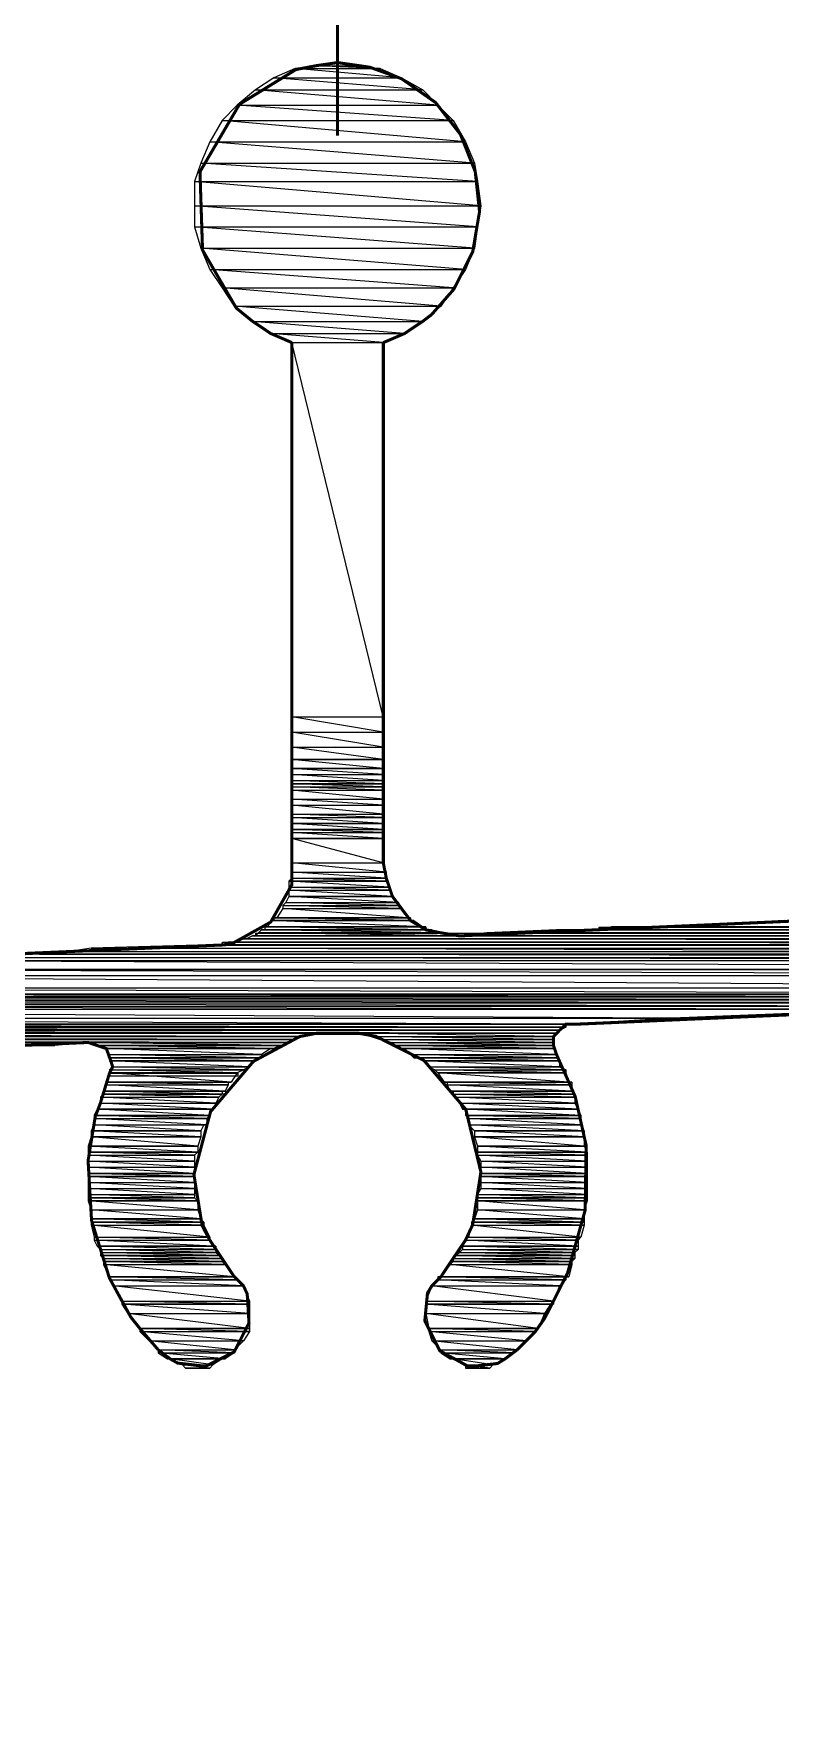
# Model space of a CAD drawing. Extents: x 0 to 8.2, y 0 to 11.7.
# Drawn here: x 1.775 to 2.185, y 5.639 to 6.56 of the extents above; entities that cross this region are included whole.
import ezdxf

# ---------------------------------------------------------------- set-up
doc = ezdxf.new("R2010")
doc.units = 0
doc.layers.get('0').update_dxf_attribs({"linetype": 'CONTINUOUS'})

msp = doc.modelspace()

# ---------------------------------------------------------------- linework, layer by layer
at = {"color": 0, "const_width": 0.00167}
for points in [[(1.94146, 6.50396), (1.94146, 6.7576)], [(1.96658, 6.39051), (1.97825, 6.39551), (1.98822, 6.40218), (1.99306, 6.40587), (2.00532, 6.41982), (2.01563, 6.44032), (2.01938, 6.46229), (2.01704, 6.48421), (2.0089, 6.50467), (1.99528, 6.52214), (1.97661, 6.53521), (1.95921, 6.5415), (1.95324, 6.54237), (1.94146, 6.54406), (1.92979, 6.54237), (1.91863, 6.54025), (1.88764, 6.52121), (1.86594, 6.48421), (1.86735, 6.44125), (1.8859, 6.40944), (1.89481, 6.40218), (1.90479, 6.39551), (1.91644, 6.39051)], [(1.25374, 6.03342), (1.87804, 6.06022), (1.88303, 6.06065), (1.90474, 6.07275), (1.91644, 6.09337), (1.91644, 6.10021), (1.91644, 6.39051)], [(1.96658, 6.39051), (1.96658, 6.10519), (1.96821, 6.0969), (1.97157, 6.08686), (1.97657, 6.08018), (1.98156, 6.07357), (1.9899, 6.06853), (1.99821, 6.06689), (2.00836, 6.06521), (3.21186, 6.11854), (3.22032, 6.11854), (3.22407, 6.12022), (3.23822, 6.12983), (3.2474, 6.14447), (3.24864, 6.14865), (3.24864, 6.15696), (3.24864, 6.39051)], [(3.15013, 6.04676), (3.15013, 6.05176), (3.15013, 6.05524), (3.14675, 6.06022), (3.14176, 6.06353), (3.13846, 6.06353), (2.07178, 6.01676), (2.06668, 6.01676), (2.06332, 6.01346), (2.06, 6.0101), (2.06, 6.0051), (2.06168, 6.00011)], [(1.81635, 5.99013), (1.81803, 5.99343), (1.81635, 5.99843), (1.81456, 6.00342), (1.80957, 6.0051), (1.80458, 6.00678), (1.32384, 5.98508), (1.31554, 5.98508), (1.31131, 5.98346), (1.29688, 5.9739), (1.28836, 5.95925), (1.28711, 5.95503), (1.28711, 5.94667), (1.28711, 5.72982), (1.28711, 5.72146), (1.29042, 5.71311), (1.29541, 5.70643), (1.30208, 5.69814), (1.30887, 5.69476), (1.31717, 5.69146), (1.32552, 5.69146), (1.47071, 5.69146), (1.47071, 5.63971), (1.25543, 5.63971)], [(1.99821, 5.87831), (2.00489, 5.88835), (2.01167, 5.89833), (2.01563, 5.90685), (2.02013, 5.93576), (2.01183, 5.97011), (1.98888, 5.9969), (1.96251, 6.01014), (1.95324, 6.01178), (1.94146, 6.01178), (1.92979, 6.01178), (1.92074, 6.01004), (1.89529, 5.99642), (1.87175, 5.96881), (1.86262, 5.93435), (1.86714, 5.90625), (1.87136, 5.89833), (1.87804, 5.88835), (1.88476, 5.87831)], [(2.03999, 5.83822), (2.05003, 5.84825), (2.05524, 5.85568), (2.06765, 5.88021), (2.07736, 5.91482), (2.0779, 5.95036), (2.07194, 5.977), (2.06836, 5.98508), (2.06168, 6.00011)], [(1.81635, 5.99013), (1.81125, 5.97342), (1.80843, 5.96599), (1.80453, 5.94194), (1.80643, 5.90918), (1.81619, 5.87771), (1.82796, 5.85618), (1.83301, 5.84988), (1.84304, 5.83822)], [(1.84304, 5.83822), (1.84967, 5.83322), (1.85374, 5.83094), (1.86903, 5.82921), (1.88471, 5.83703), (1.89285, 5.85297), (1.89187, 5.86887), (1.88981, 5.87332), (1.88476, 5.87831)], [(1.99821, 5.87831), (1.99322, 5.87332), (1.99083, 5.86942), (1.98936, 5.85417), (1.99761, 5.83768), (2.01361, 5.82894), (2.02924, 5.83074), (2.03331, 5.83322), (2.03999, 5.83822)]]:
    msp.add_lwpolyline(points, dxfattribs=at)
at = {"color": 0}
for points in [[(1.91812, 6.54075), (1.90647, 6.53575), (1.97657, 6.53575), (1.91812, 6.54075)], [(1.92979, 6.54237), (1.91812, 6.54075), (1.9649, 6.54075), (1.92979, 6.54237)], [(1.91812, 6.54075), (1.9649, 6.54075), (1.97657, 6.53575), (1.91812, 6.54075)], [(1.94146, 6.54406), (1.92979, 6.54237), (1.95324, 6.54237), (1.94146, 6.54406)], [(1.92979, 6.54237), (1.95324, 6.54237), (1.9649, 6.54075), (1.92979, 6.54237)], [(1.90647, 6.53575), (1.89649, 6.52908), (1.98822, 6.52908), (1.90647, 6.53575)], [(1.90647, 6.53575), (1.97657, 6.53575), (1.98822, 6.52908), (1.90647, 6.53575)], [(1.89649, 6.52908), (1.88644, 6.52072), (1.99658, 6.52072), (1.89649, 6.52908)], [(1.89649, 6.52908), (1.98822, 6.52908), (1.99658, 6.52072), (1.89649, 6.52908)], [(1.87804, 6.51232), (1.87136, 6.50065), (2.01167, 6.50065), (1.87804, 6.51232)], [(1.88644, 6.52072), (1.87804, 6.51232), (2.00489, 6.51232), (1.88644, 6.52072)], [(1.87804, 6.51232), (2.00489, 6.51232), (2.01167, 6.50065), (1.87804, 6.51232)], [(1.88644, 6.52072), (1.99658, 6.52072), (2.00489, 6.51232), (1.88644, 6.52072)], [(1.87136, 6.50065), (1.86637, 6.48893), (2.01665, 6.48893), (1.87136, 6.50065)], [(1.87136, 6.50065), (2.01167, 6.50065), (2.01665, 6.48893), (1.87136, 6.50065)], [(1.86637, 6.48893), (1.86301, 6.47894), (2.01833, 6.47894), (1.86637, 6.48893)], [(1.86637, 6.48893), (2.01665, 6.48893), (2.01833, 6.47894), (1.86637, 6.48893)], [(1.86301, 6.47894), (1.86301, 6.4656), (2.02001, 6.4656), (1.86301, 6.47894)], [(1.86301, 6.47894), (2.01833, 6.47894), (2.02001, 6.4656), (1.86301, 6.47894)], [(1.86301, 6.4656), (1.86301, 6.45394), (2.01833, 6.45394), (1.86301, 6.4656)], [(1.86301, 6.4656), (2.02001, 6.4656), (2.01833, 6.45394), (1.86301, 6.4656)], [(1.86301, 6.45394), (1.86637, 6.44228), (2.01665, 6.44228), (1.86301, 6.45394)], [(1.86301, 6.45394), (2.01833, 6.45394), (2.01665, 6.44228), (1.86301, 6.45394)], [(1.86637, 6.44228), (1.87136, 6.43061), (2.01167, 6.43061), (1.86637, 6.44228)], [(1.86637, 6.44228), (2.01665, 6.44228), (2.01167, 6.43061), (1.86637, 6.44228)], [(1.87136, 6.43061), (1.87804, 6.42051), (2.00489, 6.42051), (1.87136, 6.43061)], [(1.87136, 6.43061), (2.01167, 6.43061), (2.00489, 6.42051), (1.87136, 6.43061)], [(1.87804, 6.42051), (1.88476, 6.41054), (1.99821, 6.41054), (1.87804, 6.42051)], [(1.87804, 6.42051), (2.00489, 6.42051), (1.99821, 6.41054), (1.87804, 6.42051)], [(1.88476, 6.41054), (1.89481, 6.40218), (1.98822, 6.40218), (1.88476, 6.41054)], [(1.88476, 6.41054), (1.99821, 6.41054), (1.98822, 6.40218), (1.88476, 6.41054)], [(1.89481, 6.40218), (1.90479, 6.39551), (1.97825, 6.39551), (1.89481, 6.40218)], [(1.89481, 6.40218), (1.98822, 6.40218), (1.97825, 6.39551), (1.89481, 6.40218)], [(1.90479, 6.39551), (1.91644, 6.39051), (1.96658, 6.39051), (1.90479, 6.39551)], [(1.90479, 6.39551), (1.97825, 6.39551), (1.96658, 6.39051), (1.90479, 6.39551)], [(1.91644, 6.39051), (1.91644, 6.18533), (1.96658, 6.18533), (1.91644, 6.39051)], [(1.91644, 6.39051), (1.96658, 6.39051), (1.96658, 6.18533), (1.91644, 6.39051)], [(1.91644, 6.18533), (1.91644, 6.17697), (1.96658, 6.17697), (1.91644, 6.18533)], [(1.91644, 6.18533), (1.96658, 6.18533), (1.96658, 6.17697), (1.91644, 6.18533)], [(1.91644, 6.17697), (1.91644, 6.16862), (1.96658, 6.16862), (1.91644, 6.17697)], [(1.91644, 6.17697), (1.96658, 6.17697), (1.96658, 6.16862), (1.91644, 6.17697)], [(1.91644, 6.16862), (1.91644, 6.162), (1.96658, 6.162), (1.91644, 6.16862)], [(1.91644, 6.16862), (1.96658, 6.16862), (1.96658, 6.162), (1.91644, 6.16862)], [(1.91644, 6.162), (1.96658, 6.162), (1.91644, 6.162)], [(1.91644, 6.162), (1.91644, 6.15696), (1.96658, 6.15696), (1.91644, 6.162)], [(1.91644, 6.162), (1.96658, 6.162), (1.96658, 6.15696), (1.91644, 6.162)], [(1.91644, 6.15696), (1.91644, 6.15696), (1.96658, 6.15696), (1.91644, 6.15696)], [(1.91644, 6.15696), (1.96658, 6.15696), (1.96658, 6.15696), (1.91644, 6.15696)], [(1.91644, 6.15696), (1.91644, 6.15365), (1.96658, 6.15365), (1.91644, 6.15696)], [(1.91644, 6.15696), (1.96658, 6.15696), (1.96658, 6.15365), (1.91644, 6.15696)], [(1.91644, 6.15365), (1.91644, 6.15033), (1.96658, 6.15033), (1.91644, 6.15365)], [(1.91644, 6.15365), (1.96658, 6.15365), (1.96658, 6.15033), (1.91644, 6.15365)], [(1.91644, 6.15033), (1.91644, 6.14865), (1.96658, 6.14865), (1.91644, 6.15033)], [(1.91644, 6.15033), (1.96658, 6.15033), (1.96658, 6.14865), (1.91644, 6.15033)], [(1.91644, 6.14865), (1.96658, 6.14865), (1.91644, 6.14865)], [(1.91644, 6.14865), (1.91644, 6.14697), (1.96658, 6.14697), (1.91644, 6.14865)], [(1.91644, 6.14865), (1.96658, 6.14865), (1.96658, 6.14697), (1.91644, 6.14865)], [(1.91644, 6.14697), (1.91644, 6.14518), (1.96658, 6.14518), (1.91644, 6.14697)], [(1.91644, 6.14697), (1.96658, 6.14697), (1.96658, 6.14518), (1.91644, 6.14697)], [(1.91644, 6.14518), (1.91644, 6.14019), (1.96658, 6.14019), (1.91644, 6.14518)], [(1.91644, 6.14518), (1.96658, 6.14518), (1.96658, 6.14019), (1.91644, 6.14518)], [(1.91644, 6.14019), (1.91644, 6.13688), (1.96658, 6.13688), (1.91644, 6.14019)], [(1.91644, 6.14019), (1.96658, 6.14019), (1.96658, 6.13688), (1.91644, 6.14019)], [(1.91644, 6.13688), (1.91644, 6.13189), (1.96658, 6.13189), (1.91644, 6.13688)], [(1.91644, 6.13688), (1.96658, 6.13688), (1.96658, 6.13189), (1.91644, 6.13688)], [(1.91644, 6.13189), (1.91644, 6.13021), (1.96658, 6.13021), (1.91644, 6.13189)], [(1.91644, 6.13189), (1.96658, 6.13189), (1.96658, 6.13021), (1.91644, 6.13189)], [(1.91644, 6.13021), (1.91644, 6.1269), (1.96658, 6.1269), (1.91644, 6.13021)], [(1.91644, 6.13021), (1.96658, 6.13021), (1.96658, 6.1269), (1.91644, 6.13021)], [(1.91644, 6.1269), (1.96658, 6.1269), (1.91644, 6.1269)], [(1.91644, 6.1269), (1.91644, 6.12354), (1.96658, 6.12354), (1.91644, 6.1269)], [(1.91644, 6.1269), (1.96658, 6.1269), (1.96658, 6.12354), (1.91644, 6.1269)], [(1.91644, 6.12354), (1.91644, 6.12354), (1.96658, 6.12354), (1.91644, 6.12354)], [(1.91644, 6.12354), (1.96658, 6.12354), (1.96658, 6.12354), (1.91644, 6.12354)], [(1.91644, 6.12354), (1.91644, 6.12185), (1.96658, 6.12185), (1.91644, 6.12354)], [(1.91644, 6.12354), (1.96658, 6.12354), (1.96658, 6.12185), (1.91644, 6.12354)], [(1.91644, 6.12185), (1.91644, 6.11854), (1.96658, 6.11854), (1.91644, 6.12185)], [(1.91644, 6.12185), (1.96658, 6.12185), (1.96658, 6.11854), (1.91644, 6.12185)], [(1.91644, 6.11854), (1.91644, 6.11854), (1.96658, 6.11854), (1.91644, 6.11854)], [(1.91644, 6.11854), (1.96658, 6.11854), (1.96658, 6.11854), (1.91644, 6.11854)], [(1.91644, 6.11854), (1.91644, 6.10519), (1.96658, 6.10519), (1.91644, 6.11854)], [(1.91644, 6.11854), (1.96658, 6.11854), (1.96658, 6.10519), (1.91644, 6.11854)], [(1.91644, 6.10519), (1.91644, 6.10021), (1.96821, 6.10021), (1.91644, 6.10519)], [(1.91644, 6.10519), (1.96658, 6.10519), (1.96821, 6.10021), (1.91644, 6.10519)], [(1.91644, 6.10021), (1.91644, 6.0969), (1.96821, 6.0969), (1.91644, 6.10021)], [(1.91644, 6.10021), (1.96821, 6.10021), (1.96821, 6.0969), (1.91644, 6.10021)], [(1.91644, 6.0969), (1.91476, 6.09521), (1.96821, 6.09521), (1.91644, 6.0969)], [(1.91476, 6.09521), (1.96821, 6.09521), (1.91476, 6.09521)], [(1.91476, 6.09521), (1.91476, 6.09185), (1.96989, 6.09185), (1.91476, 6.09521)], [(1.91476, 6.09521), (1.96821, 6.09521), (1.96989, 6.09185), (1.91476, 6.09521)], [(1.91476, 6.09185), (1.91476, 6.09022), (1.96989, 6.09022), (1.91476, 6.09185)], [(1.91476, 6.09185), (1.96989, 6.09185), (1.96989, 6.09022), (1.91476, 6.09185)], [(1.91476, 6.09022), (1.91476, 6.08686), (1.97157, 6.08686), (1.91476, 6.09022)], [(1.91476, 6.09022), (1.96989, 6.09022), (1.97157, 6.08686), (1.91476, 6.09022)], [(1.91644, 6.0969), (1.96821, 6.0969), (1.96821, 6.09521), (1.91644, 6.0969)], [(1.91146, 6.08018), (1.90815, 6.07519), (1.97987, 6.07519), (1.91146, 6.08018)], [(1.91314, 6.08356), (1.91146, 6.08187), (1.97487, 6.08187), (1.91314, 6.08356)], [(1.91146, 6.08187), (1.91146, 6.08018), (1.97657, 6.08018), (1.91146, 6.08187)], [(1.91146, 6.08187), (1.97487, 6.08187), (1.97657, 6.08018), (1.91146, 6.08187)], [(1.91146, 6.08018), (1.97657, 6.08018), (1.97987, 6.07519), (1.91146, 6.08018)], [(1.91476, 6.08686), (1.91314, 6.08356), (1.97487, 6.08356), (1.91476, 6.08686)], [(1.91314, 6.08356), (1.97487, 6.08356), (1.97487, 6.08187), (1.91314, 6.08356)], [(1.91476, 6.08686), (1.97157, 6.08686), (1.91476, 6.08686)], [(1.91476, 6.08686), (1.97157, 6.08686), (1.97487, 6.08356), (1.91476, 6.08686)], [(1.9031, 6.07021), (1.90147, 6.07021), (1.9899, 6.07021), (1.9031, 6.07021)], [(1.90147, 6.07021), (1.90147, 6.06853), (1.9899, 6.06853), (1.90147, 6.07021)], [(1.90147, 6.07021), (1.9899, 6.07021), (1.9899, 6.06853), (1.90147, 6.07021)], [(1.90479, 6.07357), (1.9031, 6.07021), (1.98822, 6.07021), (1.90479, 6.07357)], [(1.9031, 6.07021), (1.98822, 6.07021), (1.9899, 6.07021), (1.9031, 6.07021)], [(1.90647, 6.07357), (1.90479, 6.07357), (1.98324, 6.07357), (1.90647, 6.07357)], [(1.90479, 6.07357), (1.98324, 6.07357), (1.98822, 6.07021), (1.90479, 6.07357)], [(1.90815, 6.07519), (1.90647, 6.07519), (1.98156, 6.07519), (1.90815, 6.07519)], [(1.90647, 6.07519), (1.90647, 6.07357), (1.98156, 6.07357), (1.90647, 6.07519)], [(1.90647, 6.07519), (1.98156, 6.07519), (1.98156, 6.07357), (1.90647, 6.07519)], [(1.90647, 6.07357), (1.98156, 6.07357), (1.90647, 6.07357)], [(1.90647, 6.07357), (1.98156, 6.07357), (1.98324, 6.07357), (1.90647, 6.07357)], [(1.90815, 6.07519), (1.97987, 6.07519), (1.98156, 6.07519), (1.90815, 6.07519)], [(2.08501, 6.06999), (3.39501, 6.06999), (3.39501, 6.06836), (2.08501, 6.06836), (2.08501, 6.06999)], [(2.09179, 6.07021), (2.08675, 6.06853), (3.39551, 6.06853), (2.09179, 6.07021)], [(2.12011, 6.07021), (2.09179, 6.07021), (3.39551, 6.07021), (2.12011, 6.07021)], [(2.09179, 6.07021), (3.39551, 6.07021), (3.39551, 6.06853), (2.09179, 6.07021)], [(2.18685, 6.07357), (2.12011, 6.07021), (3.39551, 6.07021), (2.18685, 6.07357)], [(2.12011, 6.07021), (3.39551, 6.07021), (3.39551, 6.07021), (2.12011, 6.07021)], [(1.88146, 6.06185), (1.87804, 6.06022), (3.06999, 6.06022), (1.88146, 6.06185)], [(1.87831, 6.06168), (3.06168, 6.06168), (3.06168, 6.06), (1.87831, 6.06), (1.87831, 6.06168)], [(1.88644, 6.06185), (1.88146, 6.06185), (3.07835, 6.06185), (1.88644, 6.06185)], [(1.88146, 6.06185), (3.07835, 6.06185), (3.06999, 6.06022), (1.88146, 6.06185)], [(1.88981, 6.06353), (1.88644, 6.06185), (3.10346, 6.06185), (1.88981, 6.06353)], [(1.88644, 6.06185), (3.09842, 6.06185), (1.88644, 6.06185)], [(1.88644, 6.06185), (3.10346, 6.06185), (1.88644, 6.06185)], [(1.88644, 6.06185), (3.09842, 6.06185), (3.07835, 6.06185), (1.88644, 6.06185)], [(1.89144, 6.06353), (1.88981, 6.06353), (3.12011, 6.06353), (1.89144, 6.06353)], [(1.88981, 6.06353), (3.12011, 6.06353), (3.10346, 6.06185), (1.88981, 6.06353)], [(1.89481, 6.06521), (1.89144, 6.06353), (3.24533, 6.06353), (1.89481, 6.06521)], [(1.89144, 6.06353), (3.13846, 6.06353), (3.12011, 6.06353), (1.89144, 6.06353)], [(1.89649, 6.06521), (1.89481, 6.06521), (3.24864, 6.06521), (1.89649, 6.06521)], [(1.89481, 6.06521), (3.24864, 6.06521), (3.24533, 6.06353), (1.89481, 6.06521)], [(1.89811, 6.06689), (1.89649, 6.06521), (2.00836, 6.06521), (1.89811, 6.06689)], [(1.89649, 6.06521), (3.25364, 6.06521), (1.89649, 6.06521)], [(1.89649, 6.06521), (3.25032, 6.06521), (1.89649, 6.06521)], [(1.89649, 6.06521), (3.25032, 6.06521), (3.24864, 6.06521), (1.89649, 6.06521)], [(1.89665, 6.06668), (3.25, 6.06668), (3.25, 6.065), (1.89665, 6.065), (1.89665, 6.06668)], [(1.89979, 6.06853), (1.89811, 6.06689), (1.99821, 6.06689), (1.89979, 6.06853)], [(1.89811, 6.06689), (1.99821, 6.06689), (1.89811, 6.06689)], [(1.89811, 6.06689), (1.99821, 6.06689), (2.00836, 6.06521), (1.89811, 6.06689)], [(1.90147, 6.06853), (1.89979, 6.06853), (1.99322, 6.06853), (1.90147, 6.06853)], [(1.89979, 6.06853), (1.99322, 6.06853), (1.99821, 6.06689), (1.89979, 6.06853)], [(1.90147, 6.06853), (1.9899, 6.06853), (1.90147, 6.06853)], [(1.90147, 6.06853), (1.9899, 6.06853), (1.99322, 6.06853), (1.90147, 6.06853)], [(2.02333, 6.06689), (2.00836, 6.06521), (3.25364, 6.06521), (2.02333, 6.06689)], [(2.06168, 6.06853), (2.02333, 6.06689), (3.25532, 6.06689), (2.06168, 6.06853)], [(2.02333, 6.06689), (3.25532, 6.06689), (2.02333, 6.06689)], [(2.02333, 6.06689), (3.25532, 6.06689), (3.25364, 6.06521), (2.02333, 6.06689)], [(2.08344, 6.06853), (2.06168, 6.06853), (3.26199, 6.06853), (2.08344, 6.06853)], [(2.06168, 6.06853), (3.26199, 6.06853), (3.25532, 6.06689), (2.06168, 6.06853)], [(2.08344, 6.06853), (3.27533, 6.06853), (3.26199, 6.06853), (2.08344, 6.06853)], [(2.08675, 6.06853), (3.39551, 6.06853), (2.08675, 6.06853)], [(1.66938, 6.05176), (1.56093, 6.04676), (2.75114, 6.04676), (1.66938, 6.05176)], [(1.73947, 6.05344), (1.66938, 6.05176), (2.85969, 6.05176), (1.73947, 6.05344)], [(1.66938, 6.05176), (2.85969, 6.05176), (2.75114, 6.04676), (1.66938, 6.05176)], [(1.77794, 6.05524), (1.73947, 6.05344), (2.92979, 6.05344), (1.77794, 6.05524)], [(1.73947, 6.05344), (2.92979, 6.05344), (2.85969, 6.05176), (1.73947, 6.05344)], [(1.77794, 6.05524), (2.96821, 6.05524), (2.92979, 6.05344), (1.77794, 6.05524)], [(1.80626, 6.05854), (1.78456, 6.05524), (2.97487, 6.05524), (1.80626, 6.05854)], [(1.78456, 6.05524), (2.97487, 6.05524), (1.78456, 6.05524)], [(1.785, 6.05664), (2.97, 6.05664), (2.97, 6.05501), (1.785, 6.05501), (1.785, 6.05664)], [(1.87136, 6.06022), (1.80626, 6.05854), (2.99658, 6.05854), (1.87136, 6.06022)], [(1.80626, 6.05854), (2.99658, 6.05854), (2.97487, 6.05524), (1.80626, 6.05854)], [(1.87136, 6.06022), (3.06, 6.06022), (2.99658, 6.05854), (1.87136, 6.06022)], [(1.87804, 6.06022), (3.06999, 6.06022), (1.87804, 6.06022)], [(1.47071, 6.04346), (1.33887, 6.03678), (2.52919, 6.03678), (1.47071, 6.04346)], [(1.55414, 6.04676), (1.47071, 6.04346), (2.66271, 6.04346), (1.55414, 6.04676)], [(1.47071, 6.04346), (2.66271, 6.04346), (2.52919, 6.03678), (1.47071, 6.04346)], [(1.56093, 6.04676), (1.55414, 6.04676), (2.74447, 6.04676), (1.56093, 6.04676)], [(1.55414, 6.04676), (2.74447, 6.04676), (2.66271, 6.04346), (1.55414, 6.04676)], [(1.56093, 6.04676), (2.75114, 6.04676), (2.74447, 6.04676), (1.56093, 6.04676)], [(1.25, 6.03331), (2.41835, 6.03331), (2.41835, 6.03168), (1.25, 6.03168), (1.25, 6.03331)], [(1.25374, 6.03342), (1.25043, 6.03179), (2.42563, 6.03179), (1.25374, 6.03342)], [(1.33887, 6.03678), (1.25374, 6.03342), (2.44564, 6.03342), (1.33887, 6.03678)], [(1.25374, 6.03342), (2.44564, 6.03342), (2.42563, 6.03179), (1.25374, 6.03342)], [(1.33887, 6.03678), (2.52919, 6.03678), (2.44564, 6.03342), (1.33887, 6.03678)], [(1.24029, 6.02512), (1.23698, 6.02013), (2.12511, 6.02013), (1.24029, 6.02512)], [(1.24197, 6.02843), (1.24029, 6.02675), (2.28711, 6.02675), (1.24197, 6.02843)], [(1.24029, 6.02675), (1.24029, 6.02512), (2.25032, 6.02512), (1.24029, 6.02675)], [(1.24029, 6.02675), (2.28711, 6.02675), (2.25032, 6.02512), (1.24029, 6.02675)], [(1.24029, 6.02512), (2.25032, 6.02512), (2.12511, 6.02013), (1.24029, 6.02512)], [(1.24376, 6.03011), (1.24197, 6.02843), (2.31044, 6.02843), (1.24376, 6.03011)], [(1.24197, 6.02843), (2.31044, 6.02843), (2.28711, 6.02675), (1.24197, 6.02843)], [(1.24707, 6.03179), (1.24376, 6.03011), (2.35053, 6.03011), (1.24707, 6.03179)], [(1.24376, 6.03011), (2.35053, 6.03011), (2.31044, 6.02843), (1.24376, 6.03011)], [(1.24875, 6.03179), (1.24707, 6.03179), (2.39561, 6.03179), (1.24875, 6.03179)], [(1.24707, 6.03179), (2.39561, 6.03179), (2.35053, 6.03011), (1.24707, 6.03179)], [(1.24875, 6.03179), (2.41732, 6.03179), (2.39561, 6.03179), (1.24875, 6.03179)], [(1.25043, 6.03179), (2.42563, 6.03179), (1.25043, 6.03179)], [(1.23698, 6.02013), (1.2353, 6.01676), (2.07178, 6.01676), (1.23698, 6.02013)], [(1.2353, 6.01676), (1.2353, 6.01676), (2.06668, 6.01676), (1.2353, 6.01676)], [(1.2353, 6.01676), (2.07178, 6.01676), (2.06668, 6.01676), (1.2353, 6.01676)], [(1.2353, 6.01676), (1.2353, 6.01508), (2.06668, 6.01508), (1.2353, 6.01676)], [(1.2353, 6.01676), (2.06668, 6.01676), (2.06668, 6.01508), (1.2353, 6.01676)], [(1.2353, 6.01508), (2.06668, 6.01508), (1.2353, 6.01508)], [(1.2353, 6.01508), (1.2353, 6.01346), (2.06332, 6.01346), (1.2353, 6.01508)], [(1.2353, 6.01508), (2.06668, 6.01508), (2.06332, 6.01346), (1.2353, 6.01508)], [(1.23698, 6.02013), (2.12511, 6.02013), (2.07178, 6.01676), (1.23698, 6.02013)], [(1.2353, 6.01346), (1.2353, 6.01346), (2.06332, 6.01346), (1.2353, 6.01346)], [(1.2353, 6.01346), (2.06332, 6.01346), (2.06332, 6.01346), (1.2353, 6.01346)], [(1.2353, 6.01346), (1.2353, 6.01178), (2.06168, 6.01178), (1.2353, 6.01346)], [(1.2353, 6.01346), (2.06332, 6.01346), (2.06168, 6.01178), (1.2353, 6.01346)], [(1.2353, 6.01178), (2.06168, 6.01178), (1.2353, 6.01178)], [(1.2353, 6.01178), (1.2353, 6.01178), (1.92979, 6.01178), (1.2353, 6.01178)], [(1.2353, 6.01178), (1.94146, 6.01178), (1.92979, 6.01178), (1.2353, 6.01178)], [(1.2353, 6.01178), (1.2353, 6.0101), (1.92144, 6.0101), (1.2353, 6.01178)], [(1.2353, 6.01178), (1.92979, 6.01178), (1.92144, 6.0101), (1.2353, 6.01178)], [(1.2353, 6.0101), (1.2353, 6.00846), (1.91812, 6.00846), (1.2353, 6.0101)], [(1.2353, 6.0101), (1.92144, 6.0101), (1.91812, 6.00846), (1.2353, 6.0101)], [(1.2353, 6.00846), (1.2353, 6.00678), (1.91314, 6.00678), (1.2353, 6.00846)], [(1.2353, 6.00846), (1.91812, 6.00846), (1.91314, 6.00678), (1.2353, 6.00846)], [(1.2353, 6.00678), (1.2353, 6.0051), (1.78624, 6.0051), (1.2353, 6.00678)], [(1.2353, 6.00678), (1.80458, 6.00678), (1.78624, 6.0051), (1.2353, 6.00678)], [(1.80458, 6.00678), (1.80957, 6.0051), (1.91146, 6.0051), (1.80458, 6.00678)], [(1.80458, 6.00678), (1.91314, 6.00678), (1.91146, 6.0051), (1.80458, 6.00678)], [(1.94146, 6.01178), (1.95324, 6.01178), (2.06168, 6.01178), (1.94146, 6.01178)], [(1.94146, 6.01178), (2.06168, 6.01178), (2.06168, 6.01178), (1.94146, 6.01178)], [(1.95324, 6.01178), (1.9599, 6.0101), (2.06, 6.0101), (1.95324, 6.01178)], [(1.95324, 6.01178), (2.06168, 6.01178), (2.06, 6.0101), (1.95324, 6.01178)], [(1.9599, 6.0101), (1.9649, 6.00846), (2.06, 6.00846), (1.9599, 6.0101)], [(1.9599, 6.0101), (2.06, 6.0101), (2.06, 6.00846), (1.9599, 6.0101)], [(1.9649, 6.00846), (1.97157, 6.00678), (2.06, 6.00678), (1.9649, 6.00846)], [(1.9649, 6.00846), (2.06, 6.00846), (2.06, 6.00678), (1.9649, 6.00846)], [(1.97157, 6.00678), (1.97325, 6.0051), (2.06, 6.0051), (1.97157, 6.00678)], [(1.97157, 6.00678), (2.06, 6.00678), (2.06, 6.0051), (1.97157, 6.00678)], [(1.2353, 6.0051), (1.78624, 6.0051), (1.77126, 6.0051), (1.2353, 6.0051)], [(1.80957, 6.0051), (1.81125, 6.0051), (1.90978, 6.0051), (1.80957, 6.0051)], [(1.80957, 6.0051), (1.91146, 6.0051), (1.90978, 6.0051), (1.80957, 6.0051)], [(1.81125, 6.0051), (1.81293, 6.00342), (1.90647, 6.00342), (1.81125, 6.0051)], [(1.81125, 6.0051), (1.90978, 6.0051), (1.90647, 6.00342), (1.81125, 6.0051)], [(1.81293, 6.00342), (1.90647, 6.00342), (1.81293, 6.00342)], [(1.81293, 6.00342), (1.81456, 6.00342), (1.90479, 6.00342), (1.81293, 6.00342)], [(1.81293, 6.00342), (1.90647, 6.00342), (1.90479, 6.00342), (1.81293, 6.00342)], [(1.81456, 6.00342), (1.81635, 6.00011), (1.89979, 6.00011), (1.81456, 6.00342)], [(1.81456, 6.00342), (1.90479, 6.00342), (1.89979, 6.00011), (1.81456, 6.00342)], [(1.81635, 6.00011), (1.81635, 5.99843), (1.89979, 5.99843), (1.81635, 6.00011)], [(1.81635, 6.00011), (1.89979, 6.00011), (1.89979, 5.99843), (1.81635, 6.00011)], [(1.81635, 5.99843), (1.89811, 5.99843), (1.81635, 5.99843)], [(1.81635, 5.99843), (1.89979, 5.99843), (1.81635, 5.99843)], [(1.81635, 5.99843), (1.81635, 5.99675), (1.89649, 5.99675), (1.81635, 5.99843)], [(1.81635, 5.99843), (1.89811, 5.99843), (1.89649, 5.99675), (1.81635, 5.99843)], [(1.81635, 5.99675), (1.81635, 5.99675), (1.89481, 5.99675), (1.81635, 5.99675)], [(1.81635, 5.99675), (1.89649, 5.99675), (1.89481, 5.99675), (1.81635, 5.99675)], [(1.81635, 5.99675), (1.81803, 5.99343), (1.89312, 5.99343), (1.81635, 5.99675)], [(1.81635, 5.99675), (1.89481, 5.99675), (1.89312, 5.99343), (1.81635, 5.99675)], [(1.97325, 6.0051), (1.97487, 6.0051), (2.06, 6.0051), (1.97325, 6.0051)], [(1.97325, 6.0051), (2.06, 6.0051), (2.06, 6.0051), (1.97325, 6.0051)], [(1.97487, 6.0051), (1.97657, 6.00342), (2.06, 6.00342), (1.97487, 6.0051)], [(1.97487, 6.0051), (2.06, 6.0051), (2.06, 6.00342), (1.97487, 6.0051)], [(1.97657, 6.00342), (2.06, 6.00342), (1.97657, 6.00342)], [(1.97657, 6.00342), (1.97825, 6.00342), (2.06, 6.00342), (1.97657, 6.00342)], [(1.97657, 6.00342), (2.06, 6.00342), (2.06, 6.00342), (1.97657, 6.00342)], [(1.97825, 6.00342), (1.98156, 6.00011), (2.06168, 6.00011), (1.97825, 6.00342)], [(1.97825, 6.00342), (2.06, 6.00342), (2.06168, 6.00011), (1.97825, 6.00342)], [(1.98156, 6.00011), (1.98324, 5.99843), (2.06168, 5.99843), (1.98156, 6.00011)], [(1.98156, 6.00011), (2.06168, 6.00011), (2.06168, 5.99843), (1.98156, 6.00011)], [(1.98324, 5.99843), (2.06168, 5.99843), (1.98324, 5.99843)], [(1.98492, 5.99843), (1.98822, 5.99675), (2.06332, 5.99675), (1.98492, 5.99843)], [(1.98492, 5.99843), (2.06168, 5.99843), (2.06332, 5.99675), (1.98492, 5.99843)], [(1.98822, 5.99675), (1.98822, 5.99675), (2.06332, 5.99675), (1.98822, 5.99675)], [(1.98822, 5.99675), (2.06332, 5.99675), (2.06332, 5.99675), (1.98822, 5.99675)], [(1.98822, 5.99675), (1.99154, 5.99343), (2.06332, 5.99343), (1.98822, 5.99675)], [(1.98822, 5.99675), (2.06332, 5.99675), (2.06332, 5.99343), (1.98822, 5.99675)], [(1.81635, 5.99013), (1.81456, 5.98508), (1.88314, 5.98508), (1.81635, 5.99013)], [(1.81803, 5.99343), (1.81635, 5.99175), (1.88981, 5.99175), (1.81803, 5.99343)], [(1.81635, 5.99175), (1.81635, 5.99013), (1.88644, 5.99013), (1.81635, 5.99175)], [(1.81635, 5.99175), (1.88981, 5.99175), (1.88644, 5.99013), (1.81635, 5.99175)], [(1.81635, 5.99013), (1.88644, 5.99013), (1.81635, 5.99013)], [(1.81635, 5.99013), (1.88644, 5.99013), (1.88314, 5.98508), (1.81635, 5.99013)], [(1.81668, 5.99001), (1.88667, 5.99001), (1.88667, 5.98833), (1.81668, 5.98833), (1.81668, 5.99001)], [(1.81803, 5.99343), (1.89312, 5.99343), (1.88981, 5.99175), (1.81803, 5.99343)], [(1.99154, 5.99343), (1.9949, 5.99175), (2.06668, 5.99175), (1.99154, 5.99343)], [(1.99154, 5.99343), (2.06332, 5.99343), (2.06668, 5.99175), (1.99154, 5.99343)], [(1.9949, 5.99175), (1.99658, 5.99013), (2.06668, 5.99013), (1.9949, 5.99175)], [(1.9949, 5.99175), (2.06668, 5.99175), (2.06668, 5.99013), (1.9949, 5.99175)], [(1.99658, 5.99013), (2.06668, 5.99013), (1.99658, 5.99013)], [(1.99658, 5.99013), (1.99989, 5.98508), (2.06836, 5.98508), (1.99658, 5.99013)], [(1.99658, 5.99013), (2.06668, 5.99013), (2.06836, 5.98508), (1.99658, 5.99013)], [(1.81293, 5.97846), (1.81125, 5.97678), (1.87636, 5.97678), (1.81293, 5.97846)], [(1.81456, 5.98346), (1.81293, 5.98008), (1.87978, 5.98008), (1.81456, 5.98346)], [(1.81293, 5.98008), (1.81293, 5.98008), (1.87804, 5.98008), (1.81293, 5.98008)], [(1.81293, 5.98008), (1.87978, 5.98008), (1.87804, 5.98008), (1.81293, 5.98008)], [(1.81293, 5.98008), (1.87804, 5.98008), (1.81293, 5.98008)], [(1.81293, 5.98008), (1.81293, 5.97846), (1.87804, 5.97846), (1.81293, 5.98008)], [(1.81293, 5.98008), (1.87804, 5.98008), (1.87804, 5.97846), (1.81293, 5.98008)], [(1.81293, 5.97846), (1.87804, 5.97846), (1.87636, 5.97678), (1.81293, 5.97846)], [(1.81332, 5.97999), (1.87999, 5.97999), (1.87999, 5.97835), (1.81332, 5.97835), (1.81332, 5.97999)], [(1.81456, 5.98508), (1.88314, 5.98508), (1.81456, 5.98508)], [(1.81456, 5.98508), (1.81456, 5.98508), (1.88146, 5.98508), (1.81456, 5.98508)], [(1.81456, 5.98508), (1.88314, 5.98508), (1.88146, 5.98508), (1.81456, 5.98508)], [(1.81456, 5.98508), (1.81456, 5.98346), (1.88146, 5.98346), (1.81456, 5.98508)], [(1.81456, 5.98508), (1.88146, 5.98508), (1.88146, 5.98346), (1.81456, 5.98508)], [(1.81456, 5.98346), (1.88146, 5.98346), (1.87978, 5.98008), (1.81456, 5.98346)], [(1.99989, 5.98508), (2.06836, 5.98508), (1.99989, 5.98508)], [(1.99989, 5.98508), (2.00157, 5.98508), (2.06999, 5.98508), (1.99989, 5.98508)], [(1.99989, 5.98508), (2.06836, 5.98508), (2.06999, 5.98508), (1.99989, 5.98508)], [(2.00157, 5.98508), (2.00157, 5.98346), (2.06999, 5.98346), (2.00157, 5.98508)], [(2.00157, 5.98508), (2.06999, 5.98508), (2.06999, 5.98346), (2.00157, 5.98508)], [(2.00157, 5.98346), (2.00325, 5.98008), (2.06999, 5.98008), (2.00157, 5.98346)], [(2.00157, 5.98346), (2.06999, 5.98346), (2.06999, 5.98008), (2.00157, 5.98346)], [(2.00325, 5.98008), (2.00325, 5.98008), (2.06999, 5.98008), (2.00325, 5.98008)], [(2.00325, 5.98008), (2.06999, 5.98008), (2.06999, 5.98008), (2.00325, 5.98008)], [(2.00325, 5.98008), (2.06999, 5.98008), (2.00325, 5.98008)], [(2.00489, 5.98008), (2.00489, 5.97846), (2.07178, 5.97846), (2.00489, 5.98008)], [(2.00489, 5.98008), (2.06999, 5.98008), (2.07178, 5.97846), (2.00489, 5.98008)], [(2.00489, 5.97846), (2.00657, 5.97678), (2.07178, 5.97678), (2.00489, 5.97846)], [(2.00489, 5.97846), (2.07178, 5.97846), (2.07178, 5.97678), (2.00489, 5.97846)], [(1.80957, 5.97011), (1.80794, 5.96679), (1.87136, 5.96679), (1.80957, 5.97011)], [(1.81125, 5.97342), (1.80957, 5.97011), (1.87304, 5.97011), (1.81125, 5.97342)], [(1.80957, 5.97011), (1.87304, 5.97011), (1.80957, 5.97011)], [(1.80957, 5.97011), (1.80957, 5.97011), (1.87136, 5.97011), (1.80957, 5.97011)], [(1.80957, 5.97011), (1.87304, 5.97011), (1.87136, 5.97011), (1.80957, 5.97011)], [(1.80957, 5.97011), (1.87136, 5.97011), (1.87136, 5.96679), (1.80957, 5.97011)], [(1.81125, 5.97678), (1.81125, 5.97342), (1.87468, 5.97342), (1.81125, 5.97678)], [(1.81125, 5.97678), (1.87636, 5.97678), (1.87468, 5.97342), (1.81125, 5.97678)], [(1.81125, 5.97342), (1.87468, 5.97342), (1.87304, 5.97011), (1.81125, 5.97342)], [(2.00657, 5.97678), (2.00836, 5.97342), (2.07178, 5.97342), (2.00657, 5.97678)], [(2.00657, 5.97678), (2.07178, 5.97678), (2.07178, 5.97342), (2.00657, 5.97678)], [(2.00836, 5.97342), (2.00999, 5.97011), (2.07346, 5.97011), (2.00836, 5.97342)], [(2.00836, 5.97342), (2.07178, 5.97342), (2.07346, 5.97011), (2.00836, 5.97342)], [(2.00999, 5.97011), (2.07346, 5.97011), (2.00999, 5.97011)], [(2.01167, 5.97011), (2.01167, 5.97011), (2.07346, 5.97011), (2.01167, 5.97011)], [(2.01167, 5.97011), (2.07346, 5.97011), (2.07346, 5.97011), (2.01167, 5.97011)], [(2.01167, 5.97011), (2.01167, 5.96679), (2.07508, 5.96679), (2.01167, 5.97011)], [(2.01167, 5.97011), (2.07346, 5.97011), (2.07508, 5.96679), (2.01167, 5.97011)], [(1.80794, 5.96164), (1.80626, 5.95833), (1.86637, 5.95833), (1.80794, 5.96164)], [(1.80794, 5.96679), (1.87136, 5.96679), (1.80794, 5.96679)], [(1.80794, 5.96679), (1.80794, 5.96511), (1.86968, 5.96511), (1.80794, 5.96679)], [(1.80794, 5.96679), (1.87136, 5.96679), (1.86968, 5.96511), (1.80794, 5.96679)], [(1.80794, 5.96511), (1.80794, 5.96164), (1.86968, 5.96164), (1.80794, 5.96511)], [(1.80794, 5.96511), (1.86968, 5.96511), (1.86968, 5.96164), (1.80794, 5.96511)], [(1.80794, 5.96164), (1.868, 5.96164), (1.86637, 5.95833), (1.80794, 5.96164)], [(2.01167, 5.96679), (2.07508, 5.96679), (2.01167, 5.96679)], [(2.01335, 5.96679), (2.01335, 5.96511), (2.07508, 5.96511), (2.01335, 5.96679)], [(2.01335, 5.96679), (2.07508, 5.96679), (2.07508, 5.96511), (2.01335, 5.96679)], [(2.01335, 5.96511), (2.01335, 5.96164), (2.07508, 5.96164), (2.01335, 5.96511)], [(2.01335, 5.96511), (2.07508, 5.96511), (2.07508, 5.96164), (2.01335, 5.96511)], [(2.01335, 5.96164), (2.01665, 5.95833), (2.07676, 5.95833), (2.01335, 5.96164)], [(2.01335, 5.96164), (2.07508, 5.96164), (2.07676, 5.95833), (2.01335, 5.96164)], [(1.80626, 5.95503), (1.80458, 5.94997), (1.86469, 5.94997), (1.80626, 5.95503)], [(1.80626, 5.95833), (1.86637, 5.95833), (1.80626, 5.95833)], [(1.80626, 5.95833), (1.80626, 5.95503), (1.86637, 5.95503), (1.80626, 5.95833)], [(1.80626, 5.95833), (1.86637, 5.95833), (1.86637, 5.95503), (1.80626, 5.95833)], [(1.80626, 5.95503), (1.80626, 5.95503), (1.86637, 5.95503), (1.80626, 5.95503)], [(1.80626, 5.95503), (1.86637, 5.95503), (1.86637, 5.95503), (1.80626, 5.95503)], [(1.80626, 5.95503), (1.86637, 5.95503), (1.80626, 5.95503)], [(1.80626, 5.95503), (1.86637, 5.95503), (1.86469, 5.94997), (1.80626, 5.95503)], [(2.01665, 5.95833), (2.07676, 5.95833), (2.01665, 5.95833)], [(2.01665, 5.95833), (2.01665, 5.95503), (2.07676, 5.95503), (2.01665, 5.95833)], [(2.01665, 5.95833), (2.07676, 5.95833), (2.07676, 5.95503), (2.01665, 5.95833)], [(2.01665, 5.95503), (2.01665, 5.95503), (2.07676, 5.95503), (2.01665, 5.95503)], [(2.01665, 5.95503), (2.07676, 5.95503), (2.07676, 5.95503), (2.01665, 5.95503)], [(2.01665, 5.95503), (2.07676, 5.95503), (2.01665, 5.95503)], [(2.01665, 5.95503), (2.01833, 5.94997), (2.07676, 5.94997), (2.01665, 5.95503)], [(2.01665, 5.95503), (2.07676, 5.95503), (2.07676, 5.94997), (2.01665, 5.95503)], [(1.80458, 5.94997), (1.80458, 5.94997), (1.86469, 5.94997), (1.80458, 5.94997)], [(1.80458, 5.94997), (1.86469, 5.94997), (1.86469, 5.94997), (1.80458, 5.94997)], [(1.80458, 5.94997), (1.80458, 5.94667), (1.86469, 5.94667), (1.80458, 5.94997)], [(1.80458, 5.94997), (1.86469, 5.94997), (1.86469, 5.94667), (1.80458, 5.94997)], [(1.80458, 5.94667), (1.86469, 5.94667), (1.80458, 5.94667)], [(1.80458, 5.94667), (1.80458, 5.94499), (1.86301, 5.94499), (1.80458, 5.94667)], [(1.80458, 5.94667), (1.86469, 5.94667), (1.86301, 5.94499), (1.80458, 5.94667)], [(1.80458, 5.94499), (1.80458, 5.94168), (1.86301, 5.94168), (1.80458, 5.94499)], [(1.80458, 5.94499), (1.86301, 5.94499), (1.86301, 5.94168), (1.80458, 5.94499)], [(1.80458, 5.94168), (1.80458, 5.93832), (1.86301, 5.93832), (1.80458, 5.94168)], [(1.80458, 5.94168), (1.86301, 5.94168), (1.86301, 5.93832), (1.80458, 5.94168)], [(2.01833, 5.94997), (2.01833, 5.94997), (2.07676, 5.94997), (2.01833, 5.94997)], [(2.01833, 5.94997), (2.07676, 5.94997), (2.07676, 5.94997), (2.01833, 5.94997)], [(2.01833, 5.94997), (2.01833, 5.94667), (2.07844, 5.94667), (2.01833, 5.94997)], [(2.01833, 5.94997), (2.07676, 5.94997), (2.07844, 5.94667), (2.01833, 5.94997)], [(2.01833, 5.94667), (2.07844, 5.94667), (2.01833, 5.94667)], [(2.01833, 5.94667), (2.01833, 5.94499), (2.07844, 5.94499), (2.01833, 5.94667)], [(2.01833, 5.94667), (2.07844, 5.94667), (2.07844, 5.94499), (2.01833, 5.94667)], [(2.01833, 5.94499), (2.02001, 5.94168), (2.07844, 5.94168), (2.01833, 5.94499)], [(2.01833, 5.94499), (2.07844, 5.94499), (2.07844, 5.94168), (2.01833, 5.94499)], [(2.02001, 5.94168), (2.02001, 5.93832), (2.07844, 5.93832), (2.02001, 5.94168)], [(2.02001, 5.94168), (2.07844, 5.94168), (2.07844, 5.93832), (2.02001, 5.94168)], [(1.80458, 5.93832), (1.80458, 5.935), (1.86301, 5.935), (1.80458, 5.93832)], [(1.80458, 5.93832), (1.86301, 5.93832), (1.86301, 5.935), (1.80458, 5.93832)], [(1.80458, 5.935), (1.86301, 5.935), (1.80458, 5.935)], [(1.80458, 5.935), (1.80458, 5.93332), (1.86301, 5.93332), (1.80458, 5.935)], [(1.80458, 5.935), (1.86301, 5.935), (1.86301, 5.93332), (1.80458, 5.935)], [(1.80458, 5.93332), (1.86301, 5.93332), (1.80458, 5.93332)], [(1.80458, 5.93332), (1.80458, 5.93001), (1.86301, 5.93001), (1.80458, 5.93332)], [(1.80458, 5.93332), (1.86301, 5.93332), (1.86301, 5.93001), (1.80458, 5.93332)], [(2.02001, 5.93832), (2.02001, 5.935), (2.07844, 5.935), (2.02001, 5.93832)], [(2.02001, 5.93832), (2.07844, 5.93832), (2.07844, 5.935), (2.02001, 5.93832)], [(2.02001, 5.935), (2.07844, 5.935), (2.02001, 5.935)], [(2.02001, 5.935), (2.02001, 5.93332), (2.07844, 5.93332), (2.02001, 5.935)], [(2.02001, 5.935), (2.07844, 5.935), (2.07844, 5.93332), (2.02001, 5.935)], [(2.02001, 5.93332), (2.07844, 5.93332), (2.02001, 5.93332)], [(2.02001, 5.93332), (2.02001, 5.93001), (2.07844, 5.93001), (2.02001, 5.93332)], [(2.02001, 5.93332), (2.07844, 5.93332), (2.07844, 5.93001), (2.02001, 5.93332)], [(1.80458, 5.93001), (1.80458, 5.92665), (1.86301, 5.92665), (1.80458, 5.93001)], [(1.80458, 5.93001), (1.86301, 5.93001), (1.86301, 5.92665), (1.80458, 5.93001)], [(1.80458, 5.92665), (1.80458, 5.92333), (1.86301, 5.92333), (1.80458, 5.92665)], [(1.80458, 5.92665), (1.86301, 5.92665), (1.86301, 5.92333), (1.80458, 5.92665)], [(1.80458, 5.92333), (1.80458, 5.92165), (1.86301, 5.92165), (1.80458, 5.92333)], [(1.80458, 5.92333), (1.86301, 5.92333), (1.86301, 5.92165), (1.80458, 5.92333)], [(2.02001, 5.92665), (2.01833, 5.92333), (2.07844, 5.92333), (2.02001, 5.92665)], [(2.01833, 5.92333), (2.01833, 5.92165), (2.07844, 5.92165), (2.01833, 5.92333)], [(2.01833, 5.92333), (2.07844, 5.92333), (2.07844, 5.92165), (2.01833, 5.92333)], [(2.02001, 5.93001), (2.02001, 5.92665), (2.07844, 5.92665), (2.02001, 5.93001)], [(2.02001, 5.93001), (2.07844, 5.93001), (2.07844, 5.92665), (2.02001, 5.93001)], [(2.02001, 5.92665), (2.07844, 5.92665), (2.07844, 5.92333), (2.02001, 5.92665)], [(1.80458, 5.92165), (1.80458, 5.92165), (1.86301, 5.92165), (1.80458, 5.92165)], [(1.80458, 5.92165), (1.86301, 5.92165), (1.86301, 5.92165), (1.80458, 5.92165)], [(1.80458, 5.92165), (1.80458, 5.91997), (1.86469, 5.91997), (1.80458, 5.92165)], [(1.80458, 5.92165), (1.86301, 5.92165), (1.86469, 5.91997), (1.80458, 5.92165)], [(1.80458, 5.91997), (1.80458, 5.91997), (1.86469, 5.91997), (1.80458, 5.91997)], [(1.80458, 5.91997), (1.86469, 5.91997), (1.86469, 5.91997), (1.80458, 5.91997)], [(1.80458, 5.91997), (1.80626, 5.91499), (1.86469, 5.91499), (1.80458, 5.91997)], [(1.80458, 5.91997), (1.86469, 5.91997), (1.86469, 5.91499), (1.80458, 5.91997)], [(1.80626, 5.91499), (1.80626, 5.91), (1.86637, 5.91), (1.80626, 5.91499)], [(1.80626, 5.91499), (1.86469, 5.91499), (1.86637, 5.91), (1.80626, 5.91499)], [(2.01833, 5.91499), (2.01665, 5.91), (2.07676, 5.91), (2.01833, 5.91499)], [(2.01833, 5.92165), (2.01833, 5.92165), (2.07844, 5.92165), (2.01833, 5.92165)], [(2.01833, 5.92165), (2.07844, 5.92165), (2.07844, 5.92165), (2.01833, 5.92165)], [(2.01833, 5.92165), (2.01833, 5.91997), (2.07844, 5.91997), (2.01833, 5.92165)], [(2.01833, 5.92165), (2.07844, 5.92165), (2.07844, 5.91997), (2.01833, 5.92165)], [(2.01833, 5.91997), (2.01833, 5.91997), (2.07844, 5.91997), (2.01833, 5.91997)], [(2.01833, 5.91997), (2.07844, 5.91997), (2.07844, 5.91997), (2.01833, 5.91997)], [(2.01833, 5.91997), (2.01833, 5.91499), (2.07676, 5.91499), (2.01833, 5.91997)], [(2.01833, 5.91997), (2.07844, 5.91997), (2.07676, 5.91499), (2.01833, 5.91997)], [(2.01833, 5.91499), (2.07676, 5.91499), (2.07676, 5.91), (2.01833, 5.91499)], [(1.80626, 5.91), (1.80626, 5.91), (1.86637, 5.91), (1.80626, 5.91)], [(1.80626, 5.91), (1.86637, 5.91), (1.86637, 5.91), (1.80626, 5.91)], [(1.80626, 5.91), (1.80626, 5.90831), (1.868, 5.90831), (1.80626, 5.91)], [(1.80626, 5.91), (1.86637, 5.91), (1.868, 5.90831), (1.80626, 5.91)], [(1.80626, 5.90831), (1.868, 5.90831), (1.80626, 5.90831)], [(1.80626, 5.90831), (1.868, 5.90831), (1.80626, 5.90831)], [(1.80626, 5.90831), (1.80626, 5.90668), (1.868, 5.90668), (1.80626, 5.90831)], [(1.80626, 5.90831), (1.868, 5.90831), (1.868, 5.90668), (1.80626, 5.90831)], [(1.80626, 5.90668), (1.80794, 5.90001), (1.87136, 5.90001), (1.80626, 5.90668)], [(1.80626, 5.90668), (1.868, 5.90668), (1.87136, 5.90001), (1.80626, 5.90668)], [(2.01497, 5.90668), (2.01335, 5.90001), (2.07508, 5.90001), (2.01497, 5.90668)], [(2.01665, 5.91), (2.01497, 5.90831), (2.07676, 5.90831), (2.01665, 5.91)], [(2.01497, 5.90831), (2.07676, 5.90831), (2.01497, 5.90831)], [(2.01497, 5.90831), (2.07676, 5.90831), (2.01497, 5.90831)], [(2.01497, 5.90831), (2.01497, 5.90668), (2.07676, 5.90668), (2.01497, 5.90831)], [(2.01497, 5.90831), (2.07676, 5.90831), (2.07676, 5.90668), (2.01497, 5.90831)], [(2.01497, 5.90668), (2.07676, 5.90668), (2.07508, 5.90001), (2.01497, 5.90668)], [(2.01665, 5.91), (2.01665, 5.91), (2.07676, 5.91), (2.01665, 5.91)], [(2.01665, 5.91), (2.07676, 5.91), (2.07676, 5.91), (2.01665, 5.91)], [(2.01665, 5.91), (2.07676, 5.91), (2.07676, 5.90831), (2.01665, 5.91)], [(1.80794, 5.90001), (1.80794, 5.89833), (1.87136, 5.89833), (1.80794, 5.90001)], [(1.80794, 5.90001), (1.87136, 5.90001), (1.87136, 5.89833), (1.80794, 5.90001)], [(1.80794, 5.89833), (1.80957, 5.89501), (1.87304, 5.89501), (1.80794, 5.89833)], [(1.80794, 5.89833), (1.87136, 5.89833), (1.87304, 5.89501), (1.80794, 5.89833)], [(1.80957, 5.89501), (1.87468, 5.89501), (1.80957, 5.89501)], [(1.80957, 5.89501), (1.81125, 5.89333), (1.87468, 5.89333), (1.80957, 5.89501)], [(1.80957, 5.89501), (1.87468, 5.89501), (1.87468, 5.89333), (1.80957, 5.89501)], [(2.01167, 5.89833), (2.00999, 5.89501), (2.07346, 5.89501), (2.01167, 5.89833)], [(2.00999, 5.89501), (2.07346, 5.89501), (2.00999, 5.89501)], [(2.00999, 5.89501), (2.00999, 5.89333), (2.07346, 5.89333), (2.00999, 5.89501)], [(2.00999, 5.89501), (2.07346, 5.89501), (2.07346, 5.89333), (2.00999, 5.89501)], [(2.01335, 5.90001), (2.01167, 5.89833), (2.07346, 5.89833), (2.01335, 5.90001)], [(2.01167, 5.89833), (2.07346, 5.89833), (2.07346, 5.89501), (2.01167, 5.89833)], [(2.01335, 5.90001), (2.07508, 5.90001), (2.07346, 5.89833), (2.01335, 5.90001)], [(1.81125, 5.89333), (1.81125, 5.89165), (1.87468, 5.89165), (1.81125, 5.89333)], [(1.81125, 5.89333), (1.87468, 5.89333), (1.87468, 5.89165), (1.81125, 5.89333)], [(1.81125, 5.89165), (1.81125, 5.88997), (1.87636, 5.88997), (1.81125, 5.89165)], [(1.81125, 5.89165), (1.87468, 5.89165), (1.87636, 5.88997), (1.81125, 5.89165)], [(1.81125, 5.88997), (1.81125, 5.88997), (1.87636, 5.88997), (1.81125, 5.88997)], [(1.81125, 5.88997), (1.87636, 5.88997), (1.87636, 5.88997), (1.81125, 5.88997)], [(1.81125, 5.88997), (1.81293, 5.88835), (1.87804, 5.88835), (1.81125, 5.88997)], [(1.81125, 5.88997), (1.87636, 5.88997), (1.87804, 5.88835), (1.81125, 5.88997)], [(1.81293, 5.88835), (1.81293, 5.88667), (1.87804, 5.88667), (1.81293, 5.88835)], [(1.81293, 5.88835), (1.87804, 5.88835), (1.87804, 5.88667), (1.81293, 5.88835)], [(1.81293, 5.88667), (1.87804, 5.88667), (1.81293, 5.88667)], [(1.81293, 5.88667), (1.81293, 5.88499), (1.87978, 5.88499), (1.81293, 5.88667)], [(1.81293, 5.88667), (1.87804, 5.88667), (1.87978, 5.88499), (1.81293, 5.88667)], [(2.00489, 5.88667), (2.00325, 5.88499), (2.06999, 5.88499), (2.00489, 5.88667)], [(2.00657, 5.88997), (2.00489, 5.88835), (2.07178, 5.88835), (2.00657, 5.88997)], [(2.00489, 5.88835), (2.00489, 5.88667), (2.06999, 5.88667), (2.00489, 5.88835)], [(2.00489, 5.88835), (2.07178, 5.88835), (2.06999, 5.88667), (2.00489, 5.88835)], [(2.00489, 5.88667), (2.06999, 5.88667), (2.00489, 5.88667)], [(2.00489, 5.88667), (2.06999, 5.88667), (2.06999, 5.88499), (2.00489, 5.88667)], [(2.00836, 5.89165), (2.00657, 5.88997), (2.07178, 5.88997), (2.00836, 5.89165)], [(2.00657, 5.88997), (2.00657, 5.88997), (2.07178, 5.88997), (2.00657, 5.88997)], [(2.00657, 5.88997), (2.07178, 5.88997), (2.07178, 5.88997), (2.00657, 5.88997)], [(2.00657, 5.88997), (2.07178, 5.88997), (2.07178, 5.88835), (2.00657, 5.88997)], [(2.00999, 5.89333), (2.00836, 5.89165), (2.07178, 5.89165), (2.00999, 5.89333)], [(2.00836, 5.89165), (2.07178, 5.89165), (2.07178, 5.88997), (2.00836, 5.89165)], [(2.00999, 5.89333), (2.07346, 5.89333), (2.07178, 5.89165), (2.00999, 5.89333)], [(1.81293, 5.88499), (1.81635, 5.87831), (1.88476, 5.87831), (1.81293, 5.88499)], [(1.81293, 5.88499), (1.87978, 5.88499), (1.88476, 5.87831), (1.81293, 5.88499)], [(1.81635, 5.87831), (1.81635, 5.87831), (1.88476, 5.87831), (1.81635, 5.87831)], [(1.81635, 5.87831), (1.88476, 5.87831), (1.88476, 5.87831), (1.81635, 5.87831)], [(1.81635, 5.87831), (1.81635, 5.87668), (1.88644, 5.87668), (1.81635, 5.87831)], [(1.81635, 5.87831), (1.88476, 5.87831), (1.88644, 5.87668), (1.81635, 5.87831)], [(1.81635, 5.87668), (1.81803, 5.87332), (1.88981, 5.87332), (1.81635, 5.87668)], [(1.81635, 5.87668), (1.88644, 5.87668), (1.88981, 5.87332), (1.81635, 5.87668)], [(1.99658, 5.87668), (1.99322, 5.87332), (2.06332, 5.87332), (1.99658, 5.87668)], [(1.99821, 5.87831), (1.99658, 5.87831), (2.06668, 5.87831), (1.99821, 5.87831)], [(1.99658, 5.87831), (1.99658, 5.87668), (2.06668, 5.87668), (1.99658, 5.87831)], [(1.99658, 5.87831), (2.06668, 5.87831), (2.06668, 5.87668), (1.99658, 5.87831)], [(1.99658, 5.87668), (2.06668, 5.87668), (2.06332, 5.87332), (1.99658, 5.87668)], [(2.00325, 5.88499), (1.99821, 5.87831), (2.06836, 5.87831), (2.00325, 5.88499)], [(1.99821, 5.87831), (2.06836, 5.87831), (2.06668, 5.87831), (1.99821, 5.87831)], [(2.00325, 5.88499), (2.06999, 5.88499), (2.06836, 5.87831), (2.00325, 5.88499)], [(1.81803, 5.87332), (1.82303, 5.8649), (1.89312, 5.8649), (1.81803, 5.87332)], [(1.81803, 5.87332), (1.88981, 5.87332), (1.89312, 5.8649), (1.81803, 5.87332)], [(1.99322, 5.87332), (1.9899, 5.8649), (2.06, 5.8649), (1.99322, 5.87332)], [(1.99322, 5.87332), (2.06332, 5.87332), (2.06, 5.8649), (1.99322, 5.87332)], [(1.82303, 5.8649), (1.82303, 5.86322), (1.89312, 5.86322), (1.82303, 5.8649)], [(1.82303, 5.8649), (1.89312, 5.8649), (1.89312, 5.86322), (1.82303, 5.8649)], [(1.82303, 5.86322), (1.89312, 5.86322), (1.82303, 5.86322)], [(1.82303, 5.86322), (1.82633, 5.85824), (1.89312, 5.85824), (1.82303, 5.86322)], [(1.82303, 5.86322), (1.89312, 5.86322), (1.89312, 5.85824), (1.82303, 5.86322)], [(1.82633, 5.85824), (1.83301, 5.84988), (1.89312, 5.84988), (1.82633, 5.85824)], [(1.82633, 5.85824), (1.89312, 5.85824), (1.89312, 5.84988), (1.82633, 5.85824)], [(1.9899, 5.8649), (1.9899, 5.86322), (2.06, 5.86322), (1.9899, 5.8649)], [(1.9899, 5.8649), (2.06, 5.8649), (2.06, 5.86322), (1.9899, 5.8649)], [(1.9899, 5.86322), (2.05832, 5.86322), (1.9899, 5.86322)], [(1.9899, 5.86322), (2.06, 5.86322), (1.9899, 5.86322)], [(1.9899, 5.86322), (1.9899, 5.85824), (2.05501, 5.85824), (1.9899, 5.86322)], [(1.9899, 5.86322), (2.05832, 5.86322), (2.05501, 5.85824), (1.9899, 5.86322)], [(1.9899, 5.85824), (1.99154, 5.84988), (2.05165, 5.84988), (1.9899, 5.85824)], [(1.9899, 5.85824), (2.05501, 5.85824), (2.05165, 5.84988), (1.9899, 5.85824)], [(1.83301, 5.84988), (1.89312, 5.84988), (1.83301, 5.84988)], [(1.83301, 5.84988), (1.83301, 5.84825), (1.89312, 5.84825), (1.83301, 5.84988)], [(1.83301, 5.84988), (1.89312, 5.84988), (1.89312, 5.84825), (1.83301, 5.84988)], [(1.99154, 5.84988), (2.05003, 5.84988), (1.99154, 5.84988)], [(1.99154, 5.84988), (2.05165, 5.84988), (1.99154, 5.84988)], [(1.99154, 5.84988), (1.99154, 5.84825), (2.05003, 5.84825), (1.99154, 5.84988)], [(1.99154, 5.84988), (2.05003, 5.84988), (2.05003, 5.84825), (1.99154, 5.84988)], [(1.83301, 5.84825), (1.838, 5.84321), (1.88981, 5.84321), (1.83301, 5.84825)], [(1.83301, 5.84825), (1.89312, 5.84825), (1.88981, 5.84321), (1.83301, 5.84825)], [(1.838, 5.84321), (1.84304, 5.83822), (1.88476, 5.83822), (1.838, 5.84321)], [(1.838, 5.84321), (1.88981, 5.84321), (1.88476, 5.83822), (1.838, 5.84321)], [(1.99154, 5.84825), (1.99322, 5.84321), (2.04497, 5.84321), (1.99154, 5.84825)], [(1.99154, 5.84825), (2.05003, 5.84825), (2.04497, 5.84321), (1.99154, 5.84825)], [(1.99322, 5.84321), (1.99821, 5.83822), (2.03999, 5.83822), (1.99322, 5.84321)], [(1.99322, 5.84321), (2.04497, 5.84321), (2.03999, 5.83822), (1.99322, 5.84321)], [(1.84304, 5.83822), (1.84304, 5.83658), (1.88476, 5.83658), (1.84304, 5.83822)], [(1.84304, 5.83822), (1.88476, 5.83822), (1.88476, 5.83658), (1.84304, 5.83822)], [(1.84304, 5.83658), (1.84804, 5.83322), (1.87978, 5.83322), (1.84304, 5.83658)], [(1.84304, 5.83658), (1.88476, 5.83658), (1.87978, 5.83322), (1.84304, 5.83658)], [(1.84804, 5.83322), (1.87804, 5.83322), (1.84804, 5.83322)], [(1.84804, 5.83322), (1.87978, 5.83322), (1.84804, 5.83322)], [(1.84967, 5.83322), (1.85633, 5.82992), (1.87304, 5.82992), (1.84967, 5.83322)], [(1.84967, 5.83322), (1.87804, 5.83322), (1.87304, 5.82992), (1.84967, 5.83322)], [(1.99821, 5.83822), (1.99821, 5.83658), (2.03836, 5.83658), (1.99821, 5.83822)], [(1.99821, 5.83822), (2.03999, 5.83822), (2.03836, 5.83658), (1.99821, 5.83822)], [(1.99821, 5.83658), (2.00325, 5.83322), (2.03331, 5.83322), (1.99821, 5.83658)], [(1.99821, 5.83658), (2.03836, 5.83658), (2.03331, 5.83322), (1.99821, 5.83658)], [(2.00325, 5.83322), (2.03331, 5.83322), (2.00325, 5.83322)], [(2.00489, 5.83322), (2.01167, 5.82992), (2.02669, 5.82992), (2.00489, 5.83322)], [(2.00489, 5.83322), (2.03331, 5.83322), (2.02669, 5.82992), (2.00489, 5.83322)], [(1.85633, 5.82992), (1.85801, 5.82824), (1.87136, 5.82824), (1.85633, 5.82992)], [(1.85633, 5.82992), (1.87304, 5.82992), (1.87136, 5.82824), (1.85633, 5.82992)], [(1.85801, 5.82824), (1.87136, 5.82824), (1.86301, 5.82824), (1.85801, 5.82824)], [(2.01167, 5.82992), (2.01167, 5.82824), (2.02501, 5.82824), (2.01167, 5.82992)], [(2.01167, 5.82992), (2.02669, 5.82992), (2.02501, 5.82824), (2.01167, 5.82992)], [(2.01167, 5.82824), (2.02501, 5.82824), (2.02001, 5.82824), (2.01167, 5.82824)]]:
    msp.add_lwpolyline(points, close=True, dxfattribs=at)

doc.saveas('drawing.dxf')
